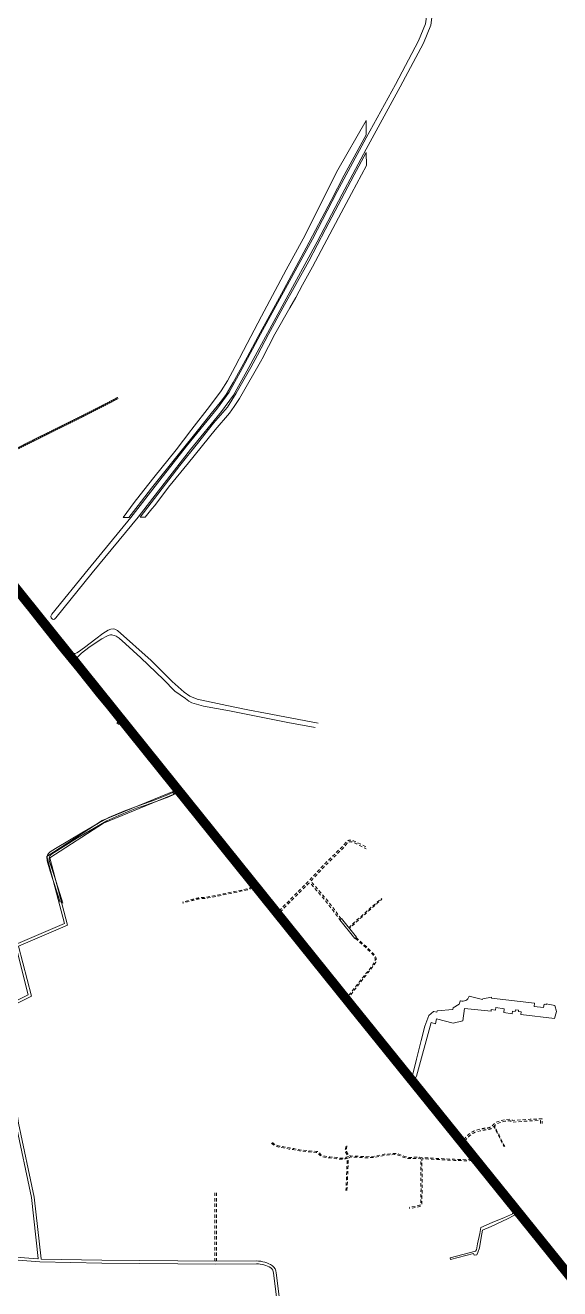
# Model space of a CAD drawing. Header units: metres. Extents: x 556238 to 587446, y 1177111 to 1219372.
# Drawn here: x 567686 to 568667, y 1208085 to 1210405 of the extents above; entities that cross this region are included whole.
import ezdxf

# ---------------------------------------------------------------- set-up
doc = ezdxf.new("R2010")
doc.units = ezdxf.units.M
doc.header["$MEASUREMENT"] = 0
doc.linetypes.add('Xr_Nen GT$0$HIDDEN', pattern=[0.375, 0.25, -0.125])
doc.linetypes.add('Xr_Nen GT$0$MON', pattern=[10, 6, -4])
doc.layers.add('DUONG GIAO THONG', color=7, linetype='Continuous')
for name, color, linetype, lineweight in [('Xr_Nen GT$0$DUONG BT-NEN BT', 38, 'Continuous', 0), ('Xr_Nen GT$0$DUONG NHUA', 38, 'Continuous', 0), ('Xr_Nen GT$0$DUONG_DA', 38, 'Xr_Nen GT$0$MON', 0), ('Xr_Nen GT$1$SONG_HO', 250, 'Continuous', 0)]:
    doc.layers.add(name, color=color, linetype=linetype, lineweight=lineweight)

# ---------------------------------------------------------------- blocks, each defined once
blk = doc.blocks.new('GT CHINH')
at = {"layer": 'DUONG GIAO THONG', "color": 9, "ltscale": 5, "const_width": 17.5}
blk.add_lwpolyline([(3308.9, 8890.8), (3031.9, 9234.5), (2897, 9401.6), (2561.2, 9819.3), (1578.8, 11042.5), (1523.3, 11113.1), (1207.3, 11511.5)], dxfattribs=at)

msp = doc.modelspace()

# ---------------------------------------------------------------- linework, layer by layer
at = {"layer": 'Xr_Nen GT$0$DUONG BT-NEN BT', "flags": 128}
msp.add_lwpolyline([(568263.6622, 1208761.96065), (568291.28136, 1208727.86501), (568294.0039, 1208730.13104), (568266.38118, 1208764.38446)], close=True, dxfattribs=at)
msp.add_lwpolyline([(568581.70453, 1208227.75603), (568581.62112, 1208224.20287, -0.1749434477), (568577.06166, 1208220.27359), (568565.80866, 1208215.84261), (568543.33346, 1208206.25565), (568522.10175, 1208196.96705), (568520.7633, 1208186.06568), (568516.46948, 1208167.22933), (568514.59462, 1208155.99371), (568512.65432, 1208153.71974), (568465.78287, 1208141.52987), (568466.71965, 1208138.5874), (568508.95208, 1208149.22097), (568509.9556, 1208146.34561), (568514.77428, 1208146.947), (568516.84933, 1208151.02712), (568519.72642, 1208160.12234), (568523.07704, 1208178.54736), (568525.28811, 1208192.07755), (568541.14933, 1208199.23371), (568571.57439, 1208213.30416), (568582.68495, 1208218.98909, -0.263605736), (568588.97554, 1208218.72129, -0.1108138871)], format="xyb", dxfattribs=at)
at = {"layer": 'Xr_Nen GT$0$DUONG NHUA'}
msp.add_lwpolyline([(567955.54573, 1209004.63974), (567915.62883, 1209053.53573), (567879.65209, 1209098.38833), (567818.59237, 1209171.64507), (567780.67802, 1209219.30389), (567746.99842, 1209260.79355), (567702.97436, 1209316.0799), (567614.99468, 1209428.04818), (567556.7711, 1209500.79806), (567572.12285, 1209500.8289), (567624.39517, 1209435.5032), (567710.63272, 1209325.75277), (567719.92663, 1209314.05123), (567756.34906, 1209268.31068), (567776.08437, 1209243.99894), (567777.9961, 1209241.6437), (567790.03065, 1209226.81902), (567827.89516, 1209179.22231), (567888.94093, 1209105.9836), (567924.95555, 1209061.08292), (567987.69597, 1208984.23082), (568031.30281, 1208929.4798)], dxfattribs=at)
at = {"layer": 'Xr_Nen GT$0$DUONG NHUA', "flags": 128}
for points in [[(568065.3143, 1208869.11855), (568050.00755, 1208888.30302), (568001.14941, 1208949.00007), (567966.30053, 1208992.098, 0.2686462454), (567961.60147, 1208993.37609), (567960.20295, 1208993.16403), (567957.21937, 1208996.21787), (567958.27726, 1208997.14671, 0.1852882164), (567958.81555, 1209001.07472, -0.0365126946), (567957.59441, 1209003.15928), (567948.02405, 1209014.99797), (567928.18851, 1209039.54166), (567915.5628, 1209055.20567), (567888.68595, 1209088.5077), (567868.77576, 1209113.19026), (567862.45128, 1209121.11688, 0.3470674053), (567859.31957, 1209121.8476), (567857.20509, 1209121.41871), (567853.9595, 1209124.11406), (567855.24986, 1209124.92582), (567856.28534, 1209125.7058, 0.4412468746), (567856.52423, 1209128.23658), (567847.50787, 1209139.6251), (567838.38732, 1209150.90901), (567816.94532, 1209177.48067), (567797.91564, 1209200.90408), (567753.20328, 1209256.76609), (567722.52629, 1209294.99455), (567699.15232, 1209323.64666), (567676.75676, 1209351.10957)], [(568218.51617, 1209115.67216), (568168.14034, 1209124.88692), (568115.94671, 1209135.2075), (568060.97786, 1209146.22055), (568013.19473, 1209154.90227), (568000.20412, 1209158.22154), (567991.92384, 1209160.79776), (567986.32102, 1209163.91884), (567979.97442, 1209168.47672), (567960.7996, 1209182.44086), (567939.92529, 1209203.5457), (567898.20136, 1209243.58522), (567870.26819, 1209268.94221), (567858.45691, 1209279.67436), (567852.65573, 1209283.14235), (567849.82956, 1209284.33133), (567846.90421, 1209285.17355), (567844.72251, 1209285.76804), (567842.34259, 1209285.56985), (567839.913, 1209285.17355), (567835.84728, 1209283.43956), (567826.50683, 1209278.17995), (567814.21049, 1209270.25326), (567802.84845, 1209262.1112), (567789.40346, 1209252.03264), (567782.11271, 1209244.47707, 0.2998978245), (567780.96263, 1209239.78986), (567796.68094, 1209220.46423), (567812.4659, 1209200.41669), (567828.55896, 1209180.5031), (567846.45883, 1209158.25134), (567863.48704, 1209137.24626), (567877.21559, 1209120.06282), (567887.47408, 1209107.5345), (567906.30197, 1209083.95797), (567920.78187, 1209066.09049), (567936.10189, 1209046.79217), (567957.577, 1209020.5669), (567973.29659, 1209000.92255), (567988.89788, 1208981.56015), (568006.33196, 1208959.84298), (568019.87941, 1208943.09291), (568034.48575, 1208924.76005), (568054.83747, 1208899.46546), (568071.18098, 1208878.98762)], [(567960.226, 1209017.024), (568001.846, 1208965.695), (568088.089, 1208858.458), (568152.857, 1208777.692), (568210.922, 1208705.658), (568297.011, 1208598.764), (568392.99039, 1208479.42987, 0.1464146513), (568393.22657, 1208479.26736), (568395.72529, 1208478.46167, 0.3425456211), (568398.42401, 1208480.93167), (568404.41431, 1208506.54674), (568412.62211, 1208540.5965), (568419.44141, 1208566.82491), (568426.59949, 1208586.81552), (568435.32948, 1208594.00881, -0.2382452761), (568435.76937, 1208594.10784), (568441.64364, 1208592.6307), (568442.45173, 1208595.30337), (568470.96215, 1208597.6006), (568471.59081, 1208600.32309), (568482.87915, 1208607.0887), (568484.48205, 1208612.60318, -0.0663293704), (568484.53535, 1208612.72403), (568484.98187, 1208613.45593, 0.43767588), (568500.90854, 1208621.78829), (568525.35565, 1208615.87305), (568526.28906, 1208617.21045), (568541.8423, 1208619.90173), (568541.75119, 1208618.08761), (568621.0034, 1208609.32996), (568620.46058, 1208602.90476), (568637.65768, 1208600.96969), (568638.50977, 1208607.62681), (568642.61496, 1208606.77556), (568642.32579, 1208607.96279), (568658.49414, 1208605.15016), (568661.20441, 1208593.98564), (568657.48678, 1208581.21366), (568596.02711, 1208588.25885), (568596.41466, 1208593.21281), (568591.68965, 1208593.6773), (568591.68965, 1208596.38653), (568585.87901, 1208596.6962), (568585.56974, 1208593.90988), (568580.45719, 1208594.6063), (568580.14792, 1208589.65234), (568564.86417, 1208591.97282), (568565.36465, 1208598.62994)], [(567059.08955, 1208191.20883), (567140.28645, 1208188.72138), (567336.17173, 1208170.14462), (567530.0464, 1208153.06276), (567709.35917, 1208139.58676, 0.4694850504), (567709.89362, 1208140.14022), (567697.52162, 1208252.21315), (567668.7928, 1208388.00331, -0.0173141451), (567668.78681, 1208388.03741), (567655.41943, 1208483.41611), (567633.52668, 1208595.75505), (567691.53913, 1208624.55265), (567667.99492, 1208716.88226), (567757.73555, 1208755.54107), (567725.43797, 1208878.48429), (567827.07322, 1208944.50388), (567961.6485, 1208999.75567)], [(568163.09458, 1207983.44436), (568146.48988, 1208114.01195, 0.2173015321), (568139.84015, 1208127.0269, 0.1335284291), (568110.46353, 1208135.72635), (568035.7108, 1208135.0371), (567826.80356, 1208136.92976), (567715.45772, 1208139.26723, -0.376362707), (567714.97123, 1208139.71226), (567702.46438, 1208253.00685), (567673.72037, 1208388.8688, -0.0173141451), (567673.71438, 1208388.9029), (567660.35257, 1208484.24189), (567639.16332, 1208592.97095), (567697.38287, 1208621.87135), (567673.89508, 1208713.97974), (567763.66445, 1208752.65093), (567731.19203, 1208876.25971), (567829.40478, 1208940.05612), (567963.5475, 1208995.13033)], [(567754.80274, 1208792.95421), (567749.34434, 1208810.66638), (567738.78046, 1208843.39704), (567730.96012, 1208867.49495), (567730.06906, 1208872.10362, -0.2722056505), (567733.88162, 1208882.86292), (567781.76978, 1208913.04644), (567835.85899, 1208944.31125), (567857.82814, 1208954.06721), (567878.26948, 1208962.48585), (567890.41827, 1208967.06449), (567903.63264, 1208971.48349), (567918.02463, 1208976.51297), (567926.57064, 1208979.56014), (567949.31512, 1208987.95199), (567958.50987, 1208992.33311), (567960.20295, 1208993.16403)], [(567962.598, 1208997.443), (568144.841, 1208769.996), (568280.158, 1208601.485), (568363.122, 1208498.71), (568497.227, 1208332.392), (568506.099, 1208321.554), (568576.1565, 1208234.71685), (568604.50149, 1208199.30921), (568643.096, 1208151.845), (568692.51543, 1208090.74481, -0.1058052579)], [(568565.36465, 1208598.62994), (568550.19382, 1208601.06007), (568549.22111, 1208596.59586), (568541.50095, 1208597.24774), (568541.11212, 1208594.68205), (568492.32255, 1208599.38764), (568489.08577, 1208576.96342), (568471.55259, 1208572.2705), (568440.69237, 1208580.14778), (568438.89521, 1208571.46513), (568431.18638, 1208573.52546), (568404.35657, 1208475.39958), (568402.08133, 1208470.66092, 0.2888881303), (568403.08368, 1208467.08276, 0.1310678344), (568403.19018, 1208466.84809), (568416.755, 1208450.301), (568492.081, 1208357.07), (568550.54, 1208284.653), (568666.446, 1208140.757), (568708.50218, 1208087.86135, 0.0975281598)], [(567058.93645, 1208186.21117), (567139.97355, 1208183.72862), (567335.71627, 1208165.16538), (567529.6396, 1208148.07924), (567712.655, 1208134.32497), (567826.72844, 1208131.93024), (568035.7112, 1208130.0369), (568110.42875, 1208130.72582, -0.1316773551), (568136.94712, 1208122.93591, -0.215494745), (568141.50177, 1208113.60187), (568158.72694, 1207978.15529, 0.3959582672)]]:
    msp.add_lwpolyline(points, format="xyb", dxfattribs=at)
at = {"layer": 'Xr_Nen GT$0$DUONG NHUA'}
msp.add_lwpolyline([(567677.18145, 1209369.49902), (567735.82886, 1209296.41856), (567760.65629, 1209265.00716), (567771.00611, 1209252.47489, 0.2829100437), (567783.79922, 1209254.3068), (567794.865, 1209262.10797), (567815.48629, 1209278.10567), (567828.39613, 1209288.07868), (567837.97247, 1209294.02042), (567843.22409, 1209296.33539), (567847.16266, 1209296.48969), (567850.48359, 1209295.94959), (567855.50345, 1209293.55747), (567917.10845, 1209238.27967), (567955.87393, 1209199.81721), (567977.79728, 1209180.32686), (567988.29951, 1209172.97161), (568001.5009, 1209167.62671), (568056.03549, 1209155.95853), (568094.58449, 1209147.78345), (568127.30105, 1209141.88634), (568223.52404, 1209123.45021)], format="xyb", dxfattribs=at)
at = {"layer": 'Xr_Nen GT$0$DUONG NHUA', "flags": 128}
msp.add_lwpolyline([(567957.21937, 1208996.21787), (567946.10864, 1208990.98286), (567924.57374, 1208982.60672), (567895.25574, 1208972.3172), (567867.1392, 1208961.98069), (567839.27125, 1208950.17378), (567820.31478, 1208939.81467), (567789.81103, 1208922.21591), (567741.38729, 1208893.32634), (567731.58333, 1208887.05092), (567728.70207, 1208884.17192), (567726.54106, 1208881.08731), (567725.61489, 1208878.72242), (567726.0757, 1208870.29982), (567731.76699, 1208851.50922), (567743.99098, 1208813.53753), (567750.0202, 1208794.46051)], dxfattribs=at)
at = {"layer": 'Xr_Nen GT$0$DUONG_DA', "linetype": 'Xr_Nen GT$0$HIDDEN', "flags": 128}
for points in [[(567547.99616, 1209530.72514), (567562.72194, 1209542.90926), (567574.36254, 1209553.70292), (567577.58258, 1209558.40187), (567581.83168, 1209568.55905), (567586.35121, 1209578.75521), (567591.85042, 1209585.48529), (567607.97787, 1209594.52896), (567628.19445, 1209605.84135), (567637.9743, 1209611.5595), (567668.56438, 1209627.20721), (567689.10362, 1209637.67746), (567734.745, 1209660.43151), (567786.30358, 1209686.01201), (567828.85279, 1209707.54655), (567855.77045, 1209721.70741)], [(567549.27112, 1209529.18421), (567564.0404, 1209541.40432), (567575.88613, 1209552.38818), (567579.34842, 1209557.44065), (567583.66863, 1209567.76781), (567588.07044, 1209577.6984), (567593.15929, 1209583.92626), (567608.95609, 1209592.78451), (567629.18759, 1209604.10526), (567638.9352, 1209609.80456), (567669.47395, 1209625.42601), (567690.00396, 1209635.89155), (567735.63561, 1209658.64075), (567787.19961, 1209684.22394), (567829.77, 1209705.7692), (567856.70162, 1209719.9374)]]:
    msp.add_lwpolyline(points, dxfattribs=at)
at = {"layer": 'Xr_Nen GT$0$DUONG_DA', "flags": 128}
for points in [[(568151.91203, 1208778.87039), (568163.53365, 1208790.68912), (568184.6459, 1208811.86487), (568206.29142, 1208833.53772), (568237.30026, 1208866.55064), (568270.52896, 1208899.27591), (568274.91474, 1208904.67874, -0.3764948805), (568288.82141, 1208907.04827), (568295.78718, 1208904.48852), (568313.21567, 1208895.36524)], [(568265.97852, 1208764.07239), (568253.51208, 1208781.22606), (568238.75784, 1208799.94275), (568223.79957, 1208817.69677), (568213.71289, 1208828.94647), (568210.12625, 1208832.53081, -0.4051710253), (568210.11525, 1208833.2268), (568239.44693, 1208864.45417), (568272.75295, 1208897.25558), (568277.24393, 1208902.78801, -0.3867483279), (568287.48181, 1208904.34439), (568294.56899, 1208901.74003), (568311.82436, 1208892.70738)], [(568102.422, 1208822.93672), (568098.33485, 1208820.89461), (568095.46619, 1208819.79005), (568092.91551, 1208819.02705), (568086.27221, 1208817.62947), (568070.43191, 1208814.26938), (568049.10665, 1208809.80439), (568021.55314, 1208804.60767), (568015.2838, 1208803.45545), (568008.56036, 1208803.21358, 0.0600195739), (567992.10561, 1208799.54054), (567974.80865, 1208794.75534)], [(568103.69305, 1208821.34057), (568099.14299, 1208819.06264), (568096.11306, 1208817.89599), (568093.40882, 1208817.08705), (568086.68558, 1208815.67265), (568070.84435, 1208812.31236), (568049.49695, 1208807.84274), (568021.91924, 1208802.64146), (568015.50167, 1208801.462), (568008.69646, 1208801.21719, 0.0600408779), (567992.70649, 1208797.63165), (567975.34192, 1208792.82775)], [(568153.80022, 1208776.52616), (568165.66547, 1208788.57833), (568186.7704, 1208809.74674), (568206.15346, 1208829.15427, -0.1678912426), (568206.44705, 1208829.2973), (568208.09696, 1208829.49736), (568209.24565, 1208829.16957), (568211.53412, 1208826.88257), (568221.53508, 1208815.72846), (568236.43209, 1208798.04715), (568251.11976, 1208779.41491), (568263.55171, 1208762.3087)], [(568292.06402, 1208728.08202), (568311.6002, 1208710.85928), (568322.23216, 1208700.08166, -0.0806440303), (568326.2425, 1208695.17281, -0.3305462531), (568326.56014, 1208683.30267), (568324.22206, 1208679.59034), (568311.37846, 1208663.37853), (568288.8689, 1208634.7271), (568278.28775, 1208621.64583)], [(568293.38661, 1208729.58227), (568312.97506, 1208712.31345), (568323.6098, 1208701.53303, -0.0782494136), (568327.9045, 1208696.29313, -0.3259997305), (568328.2272, 1208682.1967), (568325.85681, 1208678.43307), (568312.94864, 1208662.13976), (568290.43282, 1208633.48036), (568279.84273, 1208620.38804)], [(568491.11694, 1208358.26322), (568496.81226, 1208365.30243, -0.0825737044), (568509.89445, 1208374.4615), (568520.44516, 1208377.50445, -0.0540733441), (568533.84164, 1208379.842, 0.1715914993), (568542.7316, 1208383.64873, -0.0055715444), (568550.40316, 1208390.56004), (568556.66474, 1208392.97464), (568566.72963, 1208395.35675), (568576.71312, 1208396.24423), (568580.08447, 1208394.09083), (568581.27315, 1208393.83064), (568612.90463, 1208396.04799), (568634.72047, 1208396.61351), (568634.90842, 1208387.95069)], [(568493.05621, 1208355.86194), (568499.03418, 1208363.27911, -0.0802907013), (568510.96831, 1208371.64894), (568521.27651, 1208374.62194, -0.0540733441), (568534.03563, 1208376.84828, 0.1715914993), (568544.76431, 1208381.44236, -0.0007685825), (568545.80662, 1208382.39967, -0.4629517231), (568546.56308, 1208382.30403), (568547.64003, 1208380.65266), (568549.98503, 1208375.54739), (568554.26516, 1208368.29802), (568557.80082, 1208360.02033), (568562.1703, 1208350.5327), (568565.33379, 1208345.64768)], [(568631.90913, 1208387.88561), (568631.78653, 1208393.53645), (568613.04846, 1208393.05071), (568581.05283, 1208390.80783), (568578.9204, 1208391.27461), (568575.9601, 1208393.16546), (568567.2104, 1208392.38766), (568557.55399, 1208390.10222), (568551.98424, 1208387.95441, 0.0034102032), (568547.30573, 1208383.76623, 0.3683497215), (568547.22295, 1208383.12285), (568548.51796, 1208381.13712), (568550.87229, 1208376.01152), (568555.15928, 1208368.75053), (568558.71497, 1208360.42597), (568563.04863, 1208351.01611), (568566.17316, 1208346.19124)], [(568138.1947, 1208351.93466), (568139.68444, 1208350.4699), (568143.07079, 1208347.91328), (568151.75342, 1208344.58837), (568156.0535, 1208343.958), (568160.25694, 1208343.49582), (568163.88564, 1208342.64253), (568170.6481, 1208341.33168), (568178.53954, 1208340.40324), (568183.5071, 1208338.79621), (568189.40733, 1208337.69758), (568206.99956, 1208336.03882), (568220.21061, 1208334.85491), (568222.26156, 1208334.53921), (568224.39444, 1208332.88901), (568227.55324, 1208329.10688), (568231.21646, 1208327.29682), (568245.0197, 1208324.8469), (568252.91486, 1208324.23392), (568256.63522, 1208323.69736), (568264.10609, 1208322.68253), (568267.58938, 1208322.60855, 0.0727995625), (568275.93163, 1208324.285), (568276.82287, 1208324.60394, -0.6311710179), (568277.4631, 1208323.96755, 0.0695134835), (568277.03777, 1208321.85673), (568276.82301, 1208318.74843), (568276.25248, 1208301.03311), (568274.59575, 1208265.04832)], [(568139.59691, 1208353.36078), (568140.99363, 1208351.98747), (568144.05014, 1208349.67987), (568152.26222, 1208346.53516), (568156.30793, 1208345.94208), (568160.59639, 1208345.47055), (568164.30501, 1208344.59847), (568170.95568, 1208343.30929), (568178.96828, 1208342.3666), (568184, 1208340.73881), (568189.68482, 1208339.68029), (568207.18269, 1208338.03042), (568220.45225, 1208336.84127), (568223.07665, 1208336.4373), (568225.79018, 1208334.33785), (568228.81767, 1208330.71293), (568231.84677, 1208329.21621), (568245.27248, 1208326.83329), (568253.13526, 1208326.22283), (568256.91257, 1208325.67805), (568264.26243, 1208324.67966), (568267.55631, 1208324.60971, 0.0721300081), (568275.25776, 1208326.16806), (568278.85564, 1208327.53278, 0.5682261881), (568279.00503, 1208328.37876, -0.2339766058), (568273.61054, 1208341.17427), (568274.89613, 1208349.13409)], [(568505.35439, 1208322.46361), (568498.47142, 1208321.54639), (568474.18678, 1208322.39296), (568414.138, 1208325.43725, -0.0490666013), (568414.04118, 1208325.45175), (568410.56387, 1208326.32767), (568393.71984, 1208325.99948, -0.1127145095), (568384.07561, 1208327.16876), (568376.99933, 1208329.53594), (568368.40878, 1208333.16133), (568363.81571, 1208333.22079), (568345.15752, 1208331.59594), (568327.73039, 1208327.90655), (568312.95612, 1208327.23608), (568282.8257, 1208328.68494, -0.0904552542), (568282.65092, 1208328.72558), (568280.69755, 1208329.572, -0.2418233673), (568275.60137, 1208340.95699), (568276.87055, 1208348.8152)], [(568276.59364, 1208264.95634), (568278.251, 1208300.95493), (568278.82079, 1208318.64728), (568279.03368, 1208321.72847, -0.2025607503), (568281.02451, 1208325.76379), (568282.61196, 1208326.62088, -0.1366193453), (568282.87352, 1208326.68033), (568312.95342, 1208325.2339), (568327.98453, 1208325.91603), (568345.45248, 1208329.61406), (568363.8897, 1208331.21966), (568367.99165, 1208331.16656), (568376.29224, 1208327.66354), (568383.42043, 1208325.279, 0.1115556909), (568393.84133, 1208324.00147), (568410.33505, 1208324.32284), (568412.0677, 1208323.88639, -0.4475395523), (568412.41366, 1208323.22577), (568412.01722, 1208322.16993), (568412.35556, 1208303.70623), (568412.51763, 1208268.45031), (568412.13074, 1208240.60288), (568410.19726, 1208238.31439), (568404.89364, 1208236.53003), (568390.7846, 1208234.08794)], [(568506.79491, 1208320.66494), (568498.56935, 1208319.54176), (568474.1013, 1208320.39472), (568414.98423, 1208323.39178, 0.3264744927), (568414.49083, 1208323.06818), (568414.02388, 1208321.82458), (568414.35548, 1208303.72915), (568414.51769, 1208268.44101), (568414.1206, 1208239.85911), (568411.36448, 1208236.59693), (568405.38595, 1208234.5855), (568391.1257, 1208232.11724)]]:
    msp.add_lwpolyline(points, format="xyb", dxfattribs=at)
for points in [[(568279.18143, 1208748.51157), (568282.53675, 1208750.28343), (568290.26789, 1208757.67552), (568313.08852, 1208778.07643), (568330.92577, 1208793.80238), (568339.46998, 1208801.65412), (568340.80486, 1208800.12568), (568332.87905, 1208793.34496), (568309.31051, 1208772.13881), (568289.82851, 1208754.35155), (568281.6092, 1208747.57159), (568280.66696, 1208746.66944)], [(568034.21153, 1208135.05069), (568034.238, 1208260.73532)], [(568037.21153, 1208135.05094), (568037.238, 1208260.73468)]]:
    msp.add_lwpolyline(points, dxfattribs=at)
at = {"layer": 'Xr_Nen GT$1$SONG_HO'}
msp.add_line((568312.06343, 1210198.74058), (568312.06342, 1210198.73859), dxfattribs=at)
msp.add_line((568312.06343, 1210198.74058), (568312.06342, 1210198.73859), dxfattribs=at)
msp.add_line((568312.06343, 1210198.74058), (568312.06342, 1210198.73859), dxfattribs=at)
msp.add_line((568312.06343, 1210198.74058), (568312.06342, 1210198.73859), dxfattribs=at)
for points in [[(568679.84889, 1210815.94273), (568609.8677, 1210814.92304), (568562.05309, 1210814.08417), (568498.42921, 1210814.96026), (568447.06805, 1210817.20753), (568446.92745, 1210808.51579), (568446.84604, 1210803.51808), (568446.69025, 1210793.93957), (568442.06643, 1210685.86872), (568440.1048, 1210596.99205), (568435.91904, 1210488.96511), (568435.36572, 1210442.54664), (568430.79525, 1210405.36215), (568417.26775, 1210372.20405), (568374.25739, 1210291.86957), (568312.10816, 1210177.72407), (568312.10716, 1210177.72207)], [(568436.84509, 1210803.46097), (568436.69517, 1210794.23437), (568432.07343, 1210686.19351), (568430.11174, 1210597.29684), (568425.92386, 1210489.21791), (568425.37557, 1210443.21734), (568421.0357, 1210407.90386), (568408.20833, 1210376.46364), (568365.43301, 1210296.56849), (568312.06343, 1210198.74058)], [(568312.06342, 1210198.73859), (568258.794, 1210099.76966), (568213.15453, 1210012.30623), (568118.13351, 1209837.81454), (568084.23062, 1209774.93753), (568060.11191, 1209731.49595), (568038.62699, 1209701.88181), (567981.82878, 1209632.43511), (567933.25796, 1209569.90244), (567880.05646, 1209501.46156), (567880.05546, 1209501.46056)], [(568312.06342, 1210198.73859), (568258.794, 1210099.76966), (568213.15453, 1210012.30623), (568118.13351, 1209837.81454), (568084.23062, 1209774.93753), (568060.11191, 1209731.49595), (568038.62699, 1209701.88181), (567981.82878, 1209632.43511), (567933.25796, 1209569.90244), (567880.05646, 1209501.46156), (567880.05546, 1209501.46056)], [(568312.06342, 1210198.73859), (568258.794, 1210099.76966), (568213.15453, 1210012.30623), (568118.13351, 1209837.81454), (568084.23062, 1209774.93753), (568060.11191, 1209731.49595), (568038.62699, 1209701.88181), (567981.82878, 1209632.43511), (567933.25796, 1209569.90244), (567880.05646, 1209501.46156), (567880.05546, 1209501.46056)], [(567893.0357, 1209501.4873), (567893.0367, 1209501.4883), (567941.21718, 1209563.85198), (567989.64758, 1209626.20303), (568046.55009, 1209695.77745), (568068.55869, 1209726.11413), (568093.00078, 1209770.13877), (568126.92376, 1209833.05173), (568221.97691, 1210007.60333), (568267.62843, 1210095.08672), (568312.10716, 1210177.72207)], [(567893.0357, 1209501.4873), (567893.0367, 1209501.4883), (567941.21718, 1209563.85198), (567989.64758, 1209626.20303), (568046.55009, 1209695.77745), (568068.55869, 1209726.11413), (568093.00078, 1209770.13877), (568126.92376, 1209833.05173), (568221.97691, 1210007.60333), (568267.62843, 1210095.08672), (568312.10716, 1210177.72207)], [(567893.0357, 1209501.4873), (567893.0367, 1209501.4883), (567941.21718, 1209563.85198), (567989.64758, 1209626.20303), (568046.55009, 1209695.77745), (568068.55869, 1209726.11413), (568093.00078, 1209770.13877), (568126.92376, 1209833.05173), (568221.97691, 1210007.60333), (568267.62843, 1210095.08672), (568312.10716, 1210177.72207)], [(567880.05546, 1209501.46056), (567801.18192, 1209405.80037), (567734.63986, 1209323.48162), (567733.06348, 1209319.9683), (567733.82316, 1209317.09004), (567735.53514, 1209315.22119), (567737.06594, 1209314.06664), (567739.37524, 1209314.39083), (567742.41455, 1209317.19567), (567808.92653, 1209399.47851), (567893.0357, 1209501.4873)], [(567880.05546, 1209501.46056), (567801.18192, 1209405.80037), (567734.63986, 1209323.48162), (567733.06348, 1209319.9683), (567733.82316, 1209317.09004), (567735.53514, 1209315.22119), (567737.06594, 1209314.06664), (567739.37524, 1209314.39083), (567742.41455, 1209317.19567), (567808.92653, 1209399.47851), (567893.0357, 1209501.4873)], [(567880.05546, 1209501.46056), (567801.18192, 1209405.80037), (567734.63986, 1209323.48162), (567733.06348, 1209319.9683), (567733.82316, 1209317.09004), (567735.53514, 1209315.22119), (567737.06594, 1209314.06664), (567739.37524, 1209314.39083), (567742.41455, 1209317.19567), (567808.92653, 1209399.47851), (567893.0357, 1209501.4873)], [(567880.05546, 1209501.46056), (567801.18192, 1209405.80037), (567734.63986, 1209323.48162), (567733.06348, 1209319.9683), (567733.82316, 1209317.09004), (567735.53514, 1209315.22119), (567737.06594, 1209314.06664), (567739.37524, 1209314.39083), (567742.41455, 1209317.19567), (567808.92653, 1209399.47851), (567893.0357, 1209501.4873)]]:
    msp.add_lwpolyline(points, dxfattribs=at)
for points in [[(568312.0539, 1210203.75551), (568271.43243, 1210129.60872), (568247.57634, 1210083.63408), (568201.60847, 1209996.38441), (568156.14288, 1209912.10284), (568113.40983, 1209833.50622), (568093.28423, 1209795.68949), (568067.74856, 1209749.32608), (568055.0298, 1209726.98156), (568043.8454, 1209712.56151), (568027.22569, 1209692.30923), (568001.69145, 1209659.79678), (567971.32609, 1209622.3864), (567917.87762, 1209555.13888), (567893.56272, 1209523.27324), (567876.16529, 1209501.45523), (567876.16329, 1209501.45323), (567865.62253, 1209501.43143), (567865.62353, 1209501.43243), (567865.62554, 1209501.43442), (567885.96212, 1209528.80093), (567903.739, 1209551.63978), (567921.87847, 1209574.74367), (567963.30174, 1209625.56365), (567989.79847, 1209660.77512), (567991.80728, 1209663.28658), (568024.30795, 1209705.03271), (568045.89446, 1209733.68781), (568057.31642, 1209751.97343), (568071.23173, 1209778.66802), (568086.65651, 1209808.09626), (568119.68593, 1209871.10941), (568165.18574, 1209955.8868), (568195.96057, 1210013.22778), (568259.5837, 1210139.53801), (568311.99839, 1210230.48981)], [(568312.0539, 1210203.75551), (568271.43243, 1210129.60872), (568247.57634, 1210083.63408), (568201.60847, 1209996.38441), (568156.14288, 1209912.10284), (568113.40983, 1209833.50622), (568093.28423, 1209795.68949), (568067.74856, 1209749.32608), (568055.0298, 1209726.98156), (568043.8454, 1209712.56151), (568027.22569, 1209692.30923), (568001.69145, 1209659.79678), (567971.32609, 1209622.3864), (567917.87762, 1209555.13888), (567893.56272, 1209523.27324), (567876.16529, 1209501.45523), (567876.16329, 1209501.45323), (567865.62253, 1209501.43143), (567865.62353, 1209501.43243), (567865.62554, 1209501.43442), (567885.96212, 1209528.80093), (567903.739, 1209551.63978), (567921.87847, 1209574.74367), (567963.30174, 1209625.56365), (567989.79847, 1209660.77512), (567991.80728, 1209663.28658), (568024.30795, 1209705.03271), (568045.89446, 1209733.68781), (568057.31642, 1209751.97343), (568071.23173, 1209778.66802), (568086.65651, 1209808.09626), (568119.68593, 1209871.10941), (568165.18574, 1209955.8868), (568195.96057, 1210013.22778), (568259.5837, 1210139.53801), (568311.99839, 1210230.48981)], [(568312.0539, 1210203.75551), (568271.43243, 1210129.60872), (568247.57634, 1210083.63408), (568201.60847, 1209996.38441), (568156.14288, 1209912.10284), (568113.40983, 1209833.50622), (568093.28423, 1209795.68949), (568067.74856, 1209749.32608), (568055.0298, 1209726.98156), (568043.8454, 1209712.56151), (568027.22569, 1209692.30923), (568001.69145, 1209659.79678), (567971.32609, 1209622.3864), (567917.87762, 1209555.13888), (567893.56272, 1209523.27324), (567876.16529, 1209501.45523), (567876.16329, 1209501.45323), (567865.62253, 1209501.43143), (567865.62353, 1209501.43243), (567865.62554, 1209501.43442), (567885.96212, 1209528.80093), (567903.739, 1209551.63978), (567921.87847, 1209574.74367), (567963.30174, 1209625.56365), (567989.79847, 1209660.77512), (567991.80728, 1209663.28658), (568024.30795, 1209705.03271), (568045.89446, 1209733.68781), (568057.31642, 1209751.97343), (568071.23173, 1209778.66802), (568086.65651, 1209808.09626), (568119.68593, 1209871.10941), (568165.18574, 1209955.8868), (568195.96057, 1210013.22778), (568259.5837, 1210139.53801), (568311.99839, 1210230.48981)], [(568312.17018, 1210147.57151), (568285.21607, 1210096.08677), (568261.31255, 1210051.54394), (568213.16994, 1209961.78823), (568195.08633, 1209928.57644), (568182.53576, 1209905.52467), (568171.62935, 1209886.29698), (568144.16499, 1209837.87782), (568120.89022, 1209792.87849), (568120.25832, 1209791.65733), (568079.53125, 1209719.65727), (568069.28482, 1209704.90395), (568060.69796, 1209692.53999), (568034.48399, 1209662.08778), (567985.9779, 1209601.46155), (567948.86555, 1209557.02246), (567923.86227, 1209523.32994), (567918.63419, 1209516.80535), (567906.38387, 1209501.51912), (567906.38186, 1209501.51513), (567896.93087, 1209501.49562), (567896.93288, 1209501.49961), (567969.64701, 1209596.85614), (568002.25172, 1209637.01835), (568031.83343, 1209674.50466), (568057.03929, 1209703.61867), (568073.18686, 1209729.40291), (568100.11418, 1209776.95761), (568112.17377, 1209799.57669), (568132.4348, 1209837.57704), (568159.02954, 1209886.47326), (568206.82639, 1209971.8708), (568237.46723, 1210030.81675), (568289.65514, 1210130.29026), (568312.12065, 1210171.4834)], [(568312.17018, 1210147.57151), (568285.21607, 1210096.08677), (568261.31255, 1210051.54394), (568213.16994, 1209961.78823), (568195.08633, 1209928.57644), (568182.53576, 1209905.52467), (568171.62935, 1209886.29698), (568144.16499, 1209837.87782), (568120.89022, 1209792.87849), (568120.25832, 1209791.65733), (568079.53125, 1209719.65727), (568069.28482, 1209704.90395), (568060.69796, 1209692.53999), (568034.48399, 1209662.08778), (567985.9779, 1209601.46155), (567948.86555, 1209557.02246), (567923.86227, 1209523.32994), (567918.63419, 1209516.80535), (567906.38387, 1209501.51912), (567906.38186, 1209501.51513), (567896.93087, 1209501.49562), (567896.93288, 1209501.49961), (567969.64701, 1209596.85614), (568002.25172, 1209637.01835), (568031.83343, 1209674.50466), (568057.03929, 1209703.61867), (568073.18686, 1209729.40291), (568100.11418, 1209776.95761), (568112.17377, 1209799.57669), (568132.4348, 1209837.57704), (568159.02954, 1209886.47326), (568206.82639, 1209971.8708), (568237.46723, 1210030.81675), (568289.65514, 1210130.29026), (568312.12065, 1210171.4834)], [(568312.17018, 1210147.57151), (568285.21607, 1210096.08677), (568261.31255, 1210051.54394), (568213.16994, 1209961.78823), (568195.08633, 1209928.57644), (568182.53576, 1209905.52467), (568171.62935, 1209886.29698), (568144.16499, 1209837.87782), (568120.89022, 1209792.87849), (568120.25832, 1209791.65733), (568079.53125, 1209719.65727), (568069.28482, 1209704.90395), (568060.69796, 1209692.53999), (568034.48399, 1209662.08778), (567985.9779, 1209601.46155), (567948.86555, 1209557.02246), (567923.86227, 1209523.32994), (567918.63419, 1209516.80535), (567906.38387, 1209501.51912), (567906.38186, 1209501.51513), (567896.93087, 1209501.49562), (567896.93288, 1209501.49961), (567969.64701, 1209596.85614), (568002.25172, 1209637.01835), (568031.83343, 1209674.50466), (568057.03929, 1209703.61867), (568073.18686, 1209729.40291), (568100.11418, 1209776.95761), (568112.17377, 1209799.57669), (568132.4348, 1209837.57704), (568159.02954, 1209886.47326), (568206.82639, 1209971.8708), (568237.46723, 1210030.81675), (568289.65514, 1210130.29026), (568312.12065, 1210171.4834)]]:
    msp.add_lwpolyline(points, close=True, dxfattribs=at)

# ---------------------------------------------------------------- next in the draw order: block references
at = {"layer": 'DUONG GIAO THONG'}
msp.add_blockref('GT CHINH', (565391.56753, 1199198.47471), dxfattribs=at)

doc.saveas('drawing.dxf')
